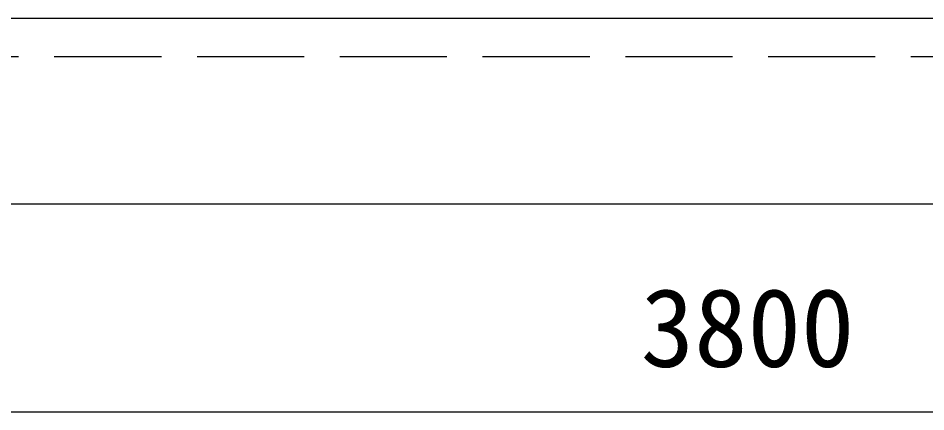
# Model space of a CAD drawing. Units: millimetres at full size. Extents: x -22551 to 92397, y -19340 to 14894.
# Drawn here: x 831 to 2611, y 7917 to 8689 of the extents above; entities that cross this region are included whole.
import ezdxf
from ezdxf.enums import TextEntityAlignment as Align

# ---------------------------------------------------------------- set-up
doc = ezdxf.new("R2010")
doc.units = ezdxf.units.MM
doc.header["$LTSCALE"] = 70
doc.linetypes.add('DASHED3', pattern=[4, 3, -1])
doc.layers.add('0-0_NoName', color=7, linetype='Continuous', lineweight=15)
doc.layers.add('2-0_通芯', color=7, linetype='Continuous', lineweight=15)
doc.styles.add('ＭＳ ゴシック', font='')
doc.styles.get('ＭＳ ゴシック').set_extended_font_data('MS Gothic')

# ---------------------------------------------------------------- blocks, each defined once
blk = doc.blocks.new('グループ部品-125')
at = {"layer": '2-0_通芯'}
blk.add_line((26.61, 8689.3), (13661.61, 8689.3), dxfattribs=at)
at = {"layer": '2-0_通芯', "linetype": 'DASHED3'}
blk.add_line((-498.39, 8614.3), (13211.61, 8614.3), dxfattribs=at)

msp = doc.modelspace()

# ---------------------------------------------------------------- linework, layer by layer
at = {"layer": '0-0_NoName'}
for p, q in [((361.61, 8325.12), (6361.61, 8325.12)), ((361.61, 7917.06), (4161.61, 7917.06))]:
    msp.add_line(p, q, dxfattribs=at)

# ---------------------------------------------------------------- block references
at = {"layer": '2-0_通芯'}
msp.add_blockref('グループ部品-125', (0, 0), dxfattribs=at)

# ---------------------------------------------------------------- texts
at = {"layer": '0-0_NoName', "style": 'ＭＳ ゴシック'}
msp.add_text('3800', height=154, dxfattribs=at).set_placement((2051.61, 7959.06), align=Align.BOTTOM_LEFT)

doc.saveas('drawing.dxf')
